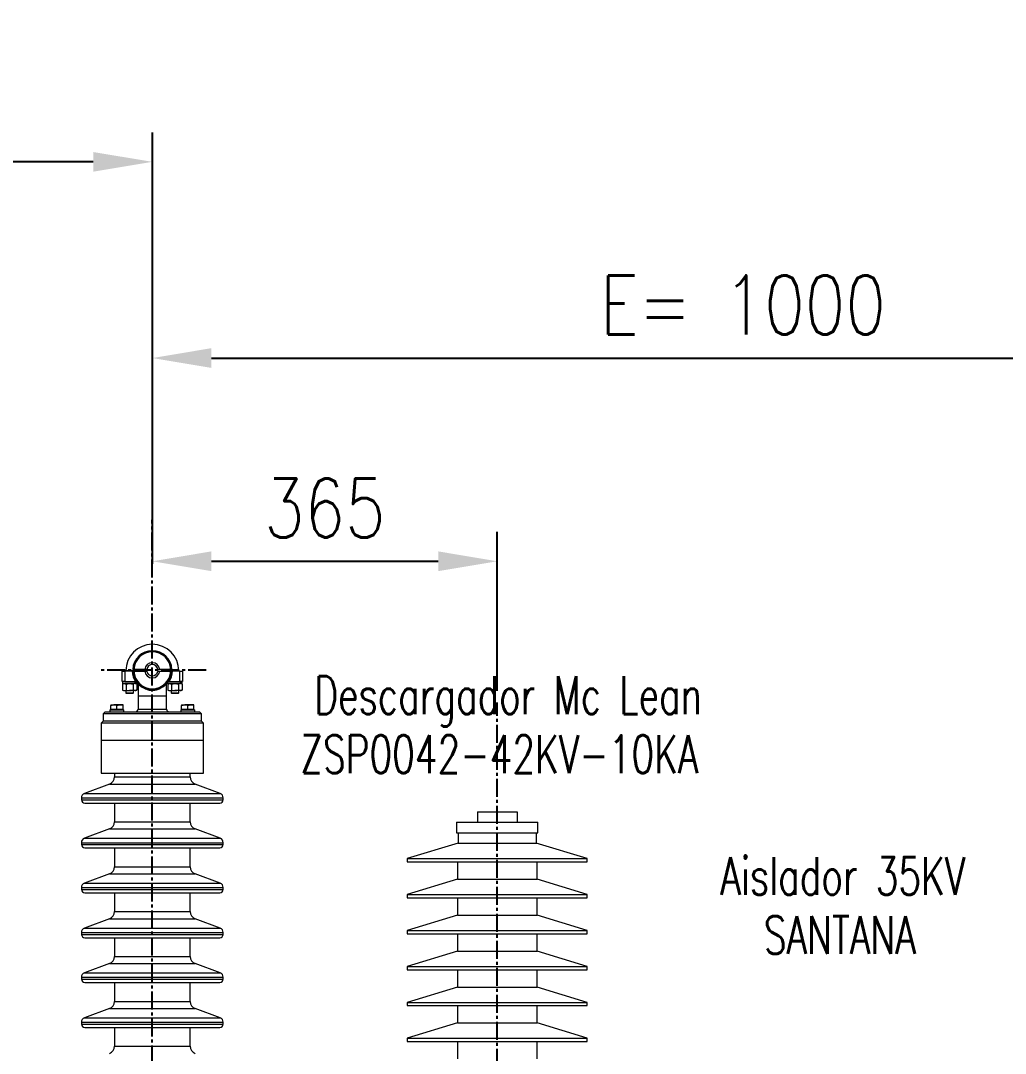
# Model space of a CAD drawing. Header units: millimetres. Extents: x 1587714 to 3094800, y -694377 to -413614.
# Drawn here: x 2026863 to 2027905, y -551668 to -550575 of the extents above; entities that cross this region are included whole.
import ezdxf

# ---------------------------------------------------------------- set-up
doc = ezdxf.new("R2010")
doc.units = ezdxf.units.MM
doc.linetypes.add('CENTER2', pattern=[28.575, 19.05, -3.175, 3.175, -3.175])
for name, color, linetype in [('0_EJES', 1, 'CENTER2'), ('M0_EQUIPOS', 7, 'Continuous'), ('M_DIM', 1, 'Continuous')]:
    doc.layers.add(name, color=color, linetype=linetype)
doc.styles.add('STYLE-MSF', font='simplex.shx', dxfattribs={"width": 0.8})
doc.dimstyles.new('DIM1-25', dxfattribs={"dimscale": 25, "dimtxt": 2.5, "dimasz": 2.5, "dimexe": 1.25, "dimexo": 0.5, "dimgap": 1, "dimtad": 1, "dimdec": 1, "dimtxsty": 'STYLE-MSF', "dimcen": 2.5, "dimclrd": 8, "dimclre": 8, "dimclrt": 3, "dimaunit": 1, "dimadec": 1, "dimazin": 2, "dimtfac": 1, "dimtdec": 1, "dimtmove": 0, "dimatfit": 3, "dimfxl": 1, "dimlwd": -1, "dimlwe": -1, "dimarcsym": 0})

# ---------------------------------------------------------------- blocks, each defined once
blk = doc.blocks.new('*D49')
at = {"layer": 'Defpoints', "color": 0}
for p in [(2025082.1, -550724.1), (2025082.1, -550724.1), (2027002.1, -551162)]:
    blk.add_point(p, dxfattribs=at)
at = {"layer": 'M_DIM', "color": 8}
for p, q in [((2025082.1, -550711.6), (2025082.1, -550692.9)), ((2027002.1, -551149.5), (2027002.1, -550692.9)), ((2026939.6, -550724.1), (2025144.6, -550724.1))]:
    blk.add_line(p, q, dxfattribs=at)
for points in [[(2025144.6, -550713.7), (2025144.6, -550734.5), (2025082.1, -550724.1)], [(2026939.6, -550713.7), (2026939.6, -550734.5), (2027002.1, -550724.1)]]:
    blk.add_solid(points, dxfattribs=at)
at = {"layer": 'M_DIM', "color": 3, "insert": (2026042.1, -550667.9), "char_height": 62.5, "attachment_point": 5, "style": 'STYLE-MSF'}
blk.add_mtext('D= 1920', dxfattribs=at)
blk = doc.blocks.new('*D50')
at = {"layer": 'Defpoints', "color": 0}
for p in [(2027002.1, -551146.9), (2027367.1, -551146.9), (2027367.1, -551296.4)]:
    blk.add_point(p, dxfattribs=at)
at = {"layer": 'M_DIM', "color": 8}
for p, q in [((2027002.1, -551134.4), (2027002.1, -551115.6)), ((2027367.1, -551283.9), (2027367.1, -551115.6)), ((2027064.6, -551146.9), (2027304.6, -551146.9))]:
    blk.add_line(p, q, dxfattribs=at)
for points in [[(2027064.6, -551136.4), (2027064.6, -551157.3), (2027002.1, -551146.9)], [(2027304.6, -551136.4), (2027304.6, -551157.3), (2027367.1, -551146.9)]]:
    blk.add_solid(points, dxfattribs=at)
at = {"layer": 'M_DIM', "color": 3, "insert": (2027184.6, -551090.6), "char_height": 62.5, "attachment_point": 5, "style": 'STYLE-MSF'}
blk.add_mtext('365', dxfattribs=at)
blk = doc.blocks.new('*D51')
at = {"layer": 'Defpoints', "color": 0}
for p in [(2028002.1, -550931.8), (2027002.1, -551102.9), (2028002.1, -551102.9)]:
    blk.add_point(p, dxfattribs=at)
at = {"layer": 'M_DIM', "color": 8}
for p, q in [((2027002.1, -551090.4), (2027002.1, -550900.5)), ((2028002.1, -551090.4), (2028002.1, -550900.5)), ((2027064.6, -550931.8), (2027939.6, -550931.8))]:
    blk.add_line(p, q, dxfattribs=at)
for points in [[(2027064.6, -550921.3), (2027064.6, -550942.2), (2027002.1, -550931.8)], [(2027939.6, -550921.3), (2027939.6, -550942.2), (2028002.1, -550931.8)]]:
    blk.add_solid(points, dxfattribs=at)
at = {"layer": 'M_DIM', "color": 3, "insert": (2027627.1, -550875.5), "char_height": 62.5, "attachment_point": 5, "style": 'STYLE-MSF'}
blk.add_mtext('E= 1000', dxfattribs=at)

msp = doc.modelspace()

# ---------------------------------------------------------------- linework, layer by layer
at = {"layer": '0_EJES'}
for p, q in [((2027002.082, -561136.8825), (2027002.082, -551102.9118)), ((2027059.1976, -551262.2622), (2026944.966, -551262.2622)), ((2027367.082, -551881.9841), (2027367.082, -551296.4113))]:
    msp.add_line(p, q, dxfattribs=at)
at = {"layer": 'M0_EQUIPOS', "color": 20, "linetype": 'Continuous', "lineweight": 15}
for p, q in [((2026970.0817, -551274.2621), (2026970.0817, -551263.2622)), ((2026970.0817, -551263.2622), (2026973.0819, -551263.2622)), ((2026973.0819, -551263.2622), (2026973.0819, -551274.2621)), ((2026980.605, -551263.2622), (2026973.0819, -551263.2622)), ((2026974.0818, -551262.7622), (2026974.0818, -551263.2622)), ((2026978.082, -551262.7622), (2026974.0818, -551262.7622)), ((2026982.0817, -551262.7622), (2026978.082, -551262.7622)), ((2026980.605, -551263.2622), (2026981.18, -551263.2622)), ((2026982.0817, -551262.7622), (2026982.1394, -551261.2459)), ((2026982.0817, -551263.2622), (2026982.0817, -551262.7622)), ((2026994.1448, -551261.2621), (2026982.6077, -551261.2621)), ((2026982.6077, -551263.2622), (2026994.1448, -551263.2622)), ((2027021.5562, -551261.2621), (2027010.0191, -551261.2621)), ((2027010.0191, -551263.2622), (2027021.5562, -551263.2622)), ((2027022.024, -551261.2452), (2027022.0817, -551262.7622)), ((2027022.0817, -551262.7622), (2027022.0817, -551263.2622)), ((2027022.0817, -551262.7622), (2027026.0819, -551262.7622)), ((2027031.082, -551263.2622), (2027023.5585, -551263.2622)), ((2027026.0819, -551262.7622), (2027030.0816, -551262.7622)), ((2027030.0816, -551263.2622), (2027030.0816, -551262.7622)), ((2027031.082, -551274.2621), (2027031.082, -551263.2622)), ((2027031.082, -551263.2622), (2027034.0818, -551263.2622)), ((2027034.0818, -551263.2622), (2027034.0818, -551274.2621)), ((2026973.0819, -551274.2621), (2026970.0817, -551274.2621)), ((2026971.5818, -551276.2434), (2026970.5761, -551276.8239)), ((2026970.5761, -551276.8239), (2026972.4525, -551276.2434)), ((2026970.5761, -551276.8239), (2026970.5761, -551283.1628)), ((2026970.6395, -551274.2621), (2026970.6395, -551276.2434)), ((2026984.0735, -551276.2434), (2026970.6395, -551276.2434)), ((2026973.0819, -551274.2621), (2026984.2423, -551274.2621)), ((2026974.3288, -551276.8239), (2026978.082, -551276.2434)), ((2026974.3288, -551276.8239), (2026974.3288, -551283.1628)), ((2026981.8347, -551276.8239), (2026981.8347, -551283.1628)), ((2026984.0735, -551276.2434), (2026984.0735, -551274.2621)), ((2026984.0735, -551276.2434), (2026984.69, -551276.2434)), ((2026985.5874, -551276.8239), (2026984.5818, -551276.2434)), ((2026984.69, -551276.2434), (2026984.69, -551274.2621)), ((2026985.524, -551276.2434), (2026984.69, -551276.2434)), ((2026985.524, -551276.2434), (2026985.524, -551274.7683)), ((2026985.5874, -551276.8239), (2026985.5874, -551283.1628)), ((2026987.0818, -551276.5996), (2026987.0818, -551289.2622)), ((2027017.0821, -551289.2622), (2027017.0821, -551276.5996)), ((2027019.5816, -551276.2434), (2027018.5765, -551276.8239)), ((2027018.5765, -551276.8239), (2027020.4528, -551276.2434)), ((2027018.5765, -551276.8239), (2027018.5765, -551283.1628)), ((2027018.6394, -551274.7683), (2027018.6394, -551276.2434)), ((2027032.0733, -551276.2434), (2027018.6394, -551276.2434)), ((2027019.9216, -551274.2621), (2027031.082, -551274.2621)), ((2027022.3292, -551276.8239), (2027026.0819, -551276.2434)), ((2027022.3292, -551276.8239), (2027022.3292, -551283.1628)), ((2027029.8346, -551276.8239), (2027029.8346, -551283.1628)), ((2027034.0818, -551274.2621), (2027031.082, -551274.2621)), ((2027032.0733, -551276.2434), (2027032.0733, -551274.2621)), ((2027032.0733, -551276.2434), (2027032.6904, -551276.2434)), ((2027033.5873, -551276.8239), (2027032.5817, -551276.2434)), ((2027032.6904, -551276.2434), (2027032.6904, -551274.2621)), ((2027033.5239, -551276.2434), (2027032.6904, -551276.2434)), ((2027033.5239, -551276.2434), (2027033.5239, -551274.2621)), ((2027033.5873, -551276.8239), (2027033.5873, -551283.1628)), ((2026970.5761, -551283.1628), (2026971.5818, -551283.7433)), ((2026970.5761, -551283.1628), (2026972.4525, -551283.7433)), ((2026971.5818, -551283.7433), (2026972.4525, -551283.7433)), ((2026972.4525, -551283.7433), (2026978.082, -551283.7433)), ((2026974.0818, -551283.7433), (2026974.0818, -551286.2622)), ((2026974.0818, -551286.2622), (2026974.582, -551286.7622)), ((2026974.0818, -551286.2622), (2026978.082, -551286.2622)), ((2026974.3288, -551283.1628), (2026978.082, -551283.7433)), ((2026978.082, -551286.7622), (2026974.582, -551286.7622)), ((2026983.7111, -551283.7433), (2026978.082, -551283.7433)), ((2026978.082, -551286.2622), (2026982.0817, -551286.2622)), ((2026981.582, -551286.7622), (2026978.082, -551286.7622)), ((2026981.582, -551286.7622), (2026982.0817, -551286.2622)), ((2026982.0817, -551286.2622), (2026982.0817, -551283.7433)), ((2026983.7111, -551283.7433), (2026984.5818, -551283.7433)), ((2026984.5818, -551283.7433), (2026985.5874, -551283.1628)), ((2026987.0818, -551289.2622), (2026987.0818, -551303.2622)), ((2026987.0818, -551289.2622), (2027017.0821, -551289.2622)), ((2027017.0821, -551303.2622), (2027017.0821, -551289.2622)), ((2027018.5765, -551283.1628), (2027019.5816, -551283.7433)), ((2027018.5765, -551283.1628), (2027020.4528, -551283.7433)), ((2027019.5816, -551283.7433), (2027020.4528, -551283.7433)), ((2027020.4528, -551283.7433), (2027026.0819, -551283.7433)), ((2027022.0817, -551283.7433), (2027022.0817, -551286.2622)), ((2027022.0817, -551286.2622), (2027022.5819, -551286.7622)), ((2027022.0817, -551286.2622), (2027030.0816, -551286.2622)), ((2027022.3292, -551283.1628), (2027026.0819, -551283.7433)), ((2027029.5819, -551286.7622), (2027022.5819, -551286.7622)), ((2027031.7109, -551283.7433), (2027026.0819, -551283.7433)), ((2027029.5819, -551286.7622), (2027030.0816, -551286.2622)), ((2027030.0816, -551286.2622), (2027030.0816, -551283.7433)), ((2027031.7109, -551283.7433), (2027032.5817, -551283.7433)), ((2027032.5817, -551283.7433), (2027033.5873, -551283.1628)), ((2026958.082, -551299.3616), (2026961.3317, -551298.7811)), ((2026958.082, -551298.7811), (2026961.3317, -551298.7811)), ((2026958.082, -551303.6811), (2026958.082, -551299.3616)), ((2026967.8319, -551298.7811), (2026961.3317, -551298.7811)), ((2026964.5818, -551299.3616), (2026967.8319, -551298.7811)), ((2026964.5818, -551303.6811), (2026964.5818, -551299.3616)), ((2026971.0821, -551298.7811), (2026967.8319, -551298.7811)), ((2026971.0821, -551303.6811), (2026971.0821, -551299.3616)), ((2027033.0819, -551299.3616), (2027036.332, -551298.7811)), ((2027033.0819, -551298.7811), (2027036.332, -551298.7811)), ((2027033.0819, -551303.6811), (2027033.0819, -551299.3616)), ((2027042.8317, -551298.7811), (2027036.332, -551298.7811)), ((2027039.5816, -551299.3616), (2027042.8317, -551298.7811)), ((2027039.5816, -551303.6811), (2027039.5816, -551299.3616)), ((2027046.0819, -551298.7811), (2027042.8317, -551298.7811)), ((2027046.0819, -551303.6811), (2027046.0819, -551299.3616)), ((2026952.082, -551306.2622), (2026950.0817, -551308.2623)), ((2026950.0817, -551308.2623), (2026950.0817, -551316.2622)), ((2027002.0817, -551308.2623), (2026950.0817, -551308.2623)), ((2026952.082, -551306.2622), (2027002.0817, -551306.2622)), ((2026957.1627, -551304.2809), (2026957.1627, -551306.2622)), ((2026957.1627, -551304.2809), (2026972.0238, -551304.2809)), ((2026958.082, -551303.6811), (2026958.082, -551304.2809)), ((2026961.3317, -551303.6811), (2026958.082, -551303.6811)), ((2026964.5818, -551303.6811), (2026961.3317, -551303.6811)), ((2026967.8319, -551303.6811), (2026964.5818, -551303.6811)), ((2026971.0821, -551303.6811), (2026967.8319, -551303.6811)), ((2026971.0821, -551304.2809), (2026971.0821, -551303.6811)), ((2026972.0238, -551306.2622), (2026972.0238, -551304.2809)), ((2026987.0818, -551303.2622), (2027002.0817, -551303.2622)), ((2027002.0817, -551303.2622), (2027017.0821, -551303.2622)), ((2027002.0817, -551306.2622), (2027052.0819, -551306.2622)), ((2027054.0818, -551308.2623), (2027002.0817, -551308.2623)), ((2027032.1625, -551304.2809), (2027032.1625, -551306.2622)), ((2027032.1625, -551304.2809), (2027047.0241, -551304.2809)), ((2027033.0819, -551303.6811), (2027033.0819, -551304.2809)), ((2027036.332, -551303.6811), (2027033.0819, -551303.6811)), ((2027039.5816, -551303.6811), (2027036.332, -551303.6811)), ((2027042.8317, -551303.6811), (2027039.5816, -551303.6811)), ((2027046.0819, -551303.6811), (2027042.8317, -551303.6811)), ((2027046.0819, -551304.2809), (2027046.0819, -551303.6811)), ((2027047.0241, -551306.2622), (2027047.0241, -551304.2809)), ((2027054.0818, -551308.2623), (2027052.0819, -551306.2622)), ((2027054.0818, -551316.2622), (2027054.0818, -551308.2623)), ((2026950.0817, -551316.2622), (2026948.0818, -551318.2623)), ((2026948.0818, -551318.2623), (2026948.0818, -551336.2622)), ((2027002.0817, -551318.2623), (2026948.0818, -551318.2623)), ((2027002.0817, -551316.2622), (2026950.0817, -551316.2622)), ((2027054.0818, -551316.2622), (2027002.0817, -551316.2622)), ((2027056.0816, -551318.2623), (2027002.0817, -551318.2623)), ((2027056.0816, -551318.2623), (2027054.0818, -551316.2622)), ((2027056.0816, -551336.2622), (2027056.0816, -551318.2623)), ((2026948.0818, -551336.2622), (2026948.0818, -551371.2622)), ((2026948.0818, -551336.2622), (2027002.0817, -551336.2622)), ((2027002.0817, -551336.2622), (2027056.0816, -551336.2622)), ((2027056.0816, -551371.2622), (2027056.0816, -551336.2622)), ((2026948.0818, -551371.2622), (2027002.0817, -551371.2622)), ((2026962.0818, -551371.2622), (2026962.0818, -551375.1997)), ((2026962.0818, -551375.1997), (2027042.0817, -551375.1997)), ((2027002.0817, -551371.2622), (2027056.0816, -551371.2622)), ((2027042.0817, -551375.1997), (2027042.0817, -551371.2622)), ((2026956.8675, -551382.6989), (2026930.3411, -551392.5516)), ((2026956.8675, -551382.6989), (2027047.2964, -551382.6989)), ((2027073.8228, -551392.5516), (2027047.2964, -551382.6989)), ((2026927.0819, -551397.2389), (2026927.0819, -551399.2621)), ((2026927.0819, -551397.2389), (2027077.082, -551397.2389)), ((2026927.0819, -551399.2621), (2027077.082, -551399.2621)), ((2026930.3411, -551392.5516), (2027073.8228, -551392.5516)), ((2027077.082, -551399.2621), (2027077.082, -551397.2389)), ((2026930.5819, -551402.7621), (2027073.582, -551402.7621)), ((2026962.0818, -551402.7621), (2026962.0818, -551422.6996)), ((2027042.0817, -551422.6996), (2027042.0817, -551402.7621)), ((2027346.0821, -551412.1794), (2027346.0821, -551423.1793)), ((2027346.0821, -551412.1794), (2027367.082, -551412.1794)), ((2027367.082, -551412.1794), (2027367.082, -551423.1793)), ((2027367.082, -551412.1794), (2027388.0819, -551412.1794)), ((2027388.0819, -551412.1794), (2027388.0819, -551423.1793)), ((2026956.8675, -551430.1991), (2026930.3411, -551440.0517)), ((2026956.8675, -551430.1991), (2027047.2964, -551430.1991)), ((2026962.0818, -551422.6996), (2027042.0817, -551422.6996)), ((2027073.8228, -551440.0517), (2027047.2964, -551430.1991)), ((2027324.0817, -551423.1793), (2027324.0817, -551434.1795)), ((2027324.0817, -551423.1793), (2027410.0817, -551423.1793)), ((2027410.0817, -551434.1795), (2027410.0817, -551423.1793)), ((2026930.3411, -551440.0517), (2027073.8228, -551440.0517)), ((2027324.0817, -551434.1795), (2027410.0817, -551434.1795)), ((2027325.5819, -551434.1795), (2027325.5819, -551445.1794)), ((2027408.5821, -551445.1794), (2027408.5821, -551434.1795)), ((2026927.0819, -551444.7388), (2026927.0819, -551446.7623)), ((2026927.0819, -551444.7388), (2027077.082, -551444.7388)), ((2026927.0819, -551446.7623), (2027077.082, -551446.7623)), ((2026930.5819, -551450.2622), (2027073.582, -551450.2622)), ((2026962.0818, -551450.2622), (2026962.0818, -551470.1995)), ((2027042.0817, -551470.1995), (2027042.0817, -551450.2622)), ((2027077.082, -551446.7623), (2027077.082, -551444.7388)), ((2027325.7459, -551445.1794), (2027271.8318, -551461.6074)), ((2027325.5819, -551445.1794), (2027408.5821, -551445.1794)), ((2027462.3316, -551461.6074), (2027408.4175, -551445.1794)), ((2027271.8318, -551461.6074), (2027271.8318, -551465.0797)), ((2027271.8318, -551461.6074), (2027462.3316, -551461.6074)), ((2027462.3316, -551465.0797), (2027462.3316, -551461.6074)), ((2026962.0818, -551470.1995), (2027042.0817, -551470.1995)), ((2027271.8318, -551465.0797), (2027462.3316, -551465.0797)), ((2027325.0035, -551465.0797), (2027325.0035, -551483.4303)), ((2027409.16, -551483.4303), (2027409.16, -551465.0797)), ((2026956.8675, -551477.699), (2026930.3411, -551487.5516)), ((2026956.8675, -551477.699), (2027047.2964, -551477.699)), ((2027073.8228, -551487.5516), (2027047.2964, -551477.699)), ((2027325.0035, -551483.4303), (2027271.8318, -551499.6323)), ((2027325.0035, -551483.4303), (2027409.16, -551483.4303)), ((2027462.3316, -551499.6323), (2027409.16, -551483.4303)), ((2026927.0819, -551492.2387), (2026927.0819, -551494.2622)), ((2026927.0819, -551492.2387), (2027077.082, -551492.2387)), ((2026927.0819, -551494.2622), (2027077.082, -551494.2622)), ((2026930.3411, -551487.5516), (2027073.8228, -551487.5516)), ((2027077.082, -551494.2622), (2027077.082, -551492.2387)), ((2026930.5819, -551497.7621), (2027073.582, -551497.7621)), ((2026962.0818, -551497.7621), (2026962.0818, -551517.6997)), ((2027042.0817, -551517.6997), (2027042.0817, -551497.7621)), ((2027271.8318, -551499.6323), (2027271.8318, -551503.1046)), ((2027271.8318, -551499.6323), (2027462.3316, -551499.6323)), ((2027271.8318, -551503.1046), (2027462.3316, -551503.1046)), ((2027325.0035, -551503.1046), (2027325.0035, -551521.455)), ((2027409.16, -551521.455), (2027409.16, -551503.1046)), ((2027462.3316, -551503.1046), (2027462.3316, -551499.6323)), ((2026962.0818, -551517.6997), (2027042.0817, -551517.6997)), ((2026956.8675, -551525.1991), (2026930.3411, -551535.0518)), ((2026956.8675, -551525.1991), (2027047.2964, -551525.1991)), ((2027073.8228, -551535.0518), (2027047.2964, -551525.1991)), ((2027325.0035, -551521.455), (2027271.8318, -551537.657)), ((2027325.0035, -551521.455), (2027409.16, -551521.455)), ((2027462.3316, -551537.657), (2027409.16, -551521.455)), ((2026927.0819, -551539.7388), (2026927.0819, -551541.7623)), ((2026927.0819, -551539.7388), (2027077.082, -551539.7388)), ((2026930.3411, -551535.0518), (2027073.8228, -551535.0518)), ((2027077.082, -551541.7623), (2027077.082, -551539.7388)), ((2027271.8318, -551537.657), (2027271.8318, -551541.1293)), ((2027271.8318, -551537.657), (2027462.3316, -551537.657)), ((2027271.8318, -551541.1293), (2027462.3316, -551541.1293)), ((2027325.0035, -551541.1293), (2027325.0035, -551559.4796)), ((2027409.16, -551559.4796), (2027409.16, -551541.1293)), ((2027462.3316, -551541.1293), (2027462.3316, -551537.657)), ((2026927.0819, -551541.7623), (2027077.082, -551541.7623)), ((2026930.5819, -551545.2623), (2027073.582, -551545.2623)), ((2026962.0818, -551545.2623), (2026962.0818, -551565.1996)), ((2027042.0817, -551565.1996), (2027042.0817, -551545.2623)), ((2027325.0035, -551559.4796), (2027271.8318, -551575.6816)), ((2027325.0035, -551559.4796), (2027409.16, -551559.4796)), ((2027462.3316, -551575.6816), (2027409.16, -551559.4796)), ((2026956.8675, -551572.699), (2026930.3411, -551582.5517)), ((2026956.8675, -551572.699), (2027047.2964, -551572.699)), ((2026962.0818, -551565.1996), (2027042.0817, -551565.1996)), ((2027073.8228, -551582.5517), (2027047.2964, -551572.699)), ((2026930.3411, -551582.5517), (2027073.8228, -551582.5517)), ((2027271.8318, -551575.6816), (2027271.8318, -551579.154)), ((2027271.8318, -551575.6816), (2027462.3316, -551575.6816)), ((2027271.8318, -551579.154), (2027462.3316, -551579.154)), ((2027325.0035, -551579.154), (2027325.0035, -551597.5046)), ((2027409.16, -551597.5046), (2027409.16, -551579.154)), ((2027462.3316, -551579.154), (2027462.3316, -551575.6816)), ((2026927.0819, -551587.2387), (2026927.0819, -551589.2622)), ((2026927.0819, -551587.2387), (2027077.082, -551587.2387)), ((2026927.0819, -551589.2622), (2027077.082, -551589.2622)), ((2026930.5819, -551592.7622), (2027073.582, -551592.7622)), ((2026962.0818, -551592.7622), (2026962.0818, -551612.6997)), ((2027042.0817, -551612.6997), (2027042.0817, -551592.7622)), ((2027077.082, -551589.2622), (2027077.082, -551587.2387)), ((2027325.0035, -551597.5046), (2027271.8318, -551613.7063)), ((2027325.0035, -551597.5046), (2027409.16, -551597.5046)), ((2027462.3316, -551613.7063), (2027409.16, -551597.5046)), ((2026962.0818, -551612.6997), (2027042.0817, -551612.6997)), ((2027271.8318, -551613.7063), (2027271.8318, -551617.1786)), ((2027271.8318, -551613.7063), (2027462.3316, -551613.7063)), ((2027271.8318, -551617.1786), (2027462.3316, -551617.1786)), ((2027325.0035, -551617.1786), (2027325.0035, -551635.5292)), ((2027409.16, -551635.5292), (2027409.16, -551617.1786)), ((2027462.3316, -551617.1786), (2027462.3316, -551613.7063)), ((2026956.8675, -551620.1989), (2026930.3411, -551630.0518)), ((2026956.8675, -551620.1989), (2027047.2964, -551620.1989)), ((2027073.8228, -551630.0518), (2027047.2964, -551620.1989)), ((2026927.0819, -551634.7389), (2026927.0819, -551636.7621)), ((2026927.0819, -551634.7389), (2027077.082, -551634.7389)), ((2026927.0819, -551636.7621), (2027077.082, -551636.7621)), ((2026930.3411, -551630.0518), (2027073.8228, -551630.0518)), ((2027077.082, -551636.7621), (2027077.082, -551634.7389)), ((2027325.0035, -551635.5292), (2027271.8318, -551651.731)), ((2027325.0035, -551635.5292), (2027409.16, -551635.5292)), ((2027462.3316, -551651.731), (2027409.16, -551635.5292)), ((2026930.5819, -551640.2623), (2027073.582, -551640.2623)), ((2026962.0818, -551640.2623), (2026962.0818, -551660.1996)), ((2027042.0817, -551660.1996), (2027042.0817, -551640.2623)), ((2026962.0818, -551660.1996), (2027042.0817, -551660.1996)), ((2027271.8318, -551651.731), (2027271.8318, -551655.2033)), ((2027271.8318, -551651.731), (2027462.3316, -551651.731)), ((2027271.8318, -551655.2033), (2027462.3316, -551655.2033)), ((2027325.0035, -551655.2033), (2027325.0035, -551673.5539)), ((2027409.16, -551673.5539), (2027409.16, -551655.2033)), ((2027462.3316, -551655.2033), (2027462.3316, -551651.731))]:
    msp.add_line(p, q, dxfattribs=at)
for centre, radius, start, end in [((2027002.0818, -551262.7622), 28, 0, 180), ((2027002.0818, -551262.2622), 20.75, 2.7600496, 177.2373923), ((2027002.0818, -551262.2622), 19.5, 2.9395345, 177.0604655), ((2027002.0818, -551262.2622), 8, 7.1807558, 172.8192442), ((2027002.0818, -551262.2622), 6, 9.5940682, 170.4059318), ((2027002.0818, -551262.2622), 21.5, 182.6658818, 213.9272316), ((2027002.0818, -551262.2622), 20.75, 182.7571103, 357.2369897), ((2027002.0818, -551262.2622), 19.5, 182.9395345, 357.0604655), ((2027002.0818, -551262.2622), 8, 187.1807558, 352.8192442), ((2027002.0818, -551262.2622), 6, 189.5940682, 350.4059318), ((2027002.0818, -551262.2622), 21.5, 326.0727684, 357.3341182), ((2026984.0818, -551303.2622), 3, 270, 0), ((2027020.0818, -551303.2622), 3, 180, 270), ((2026954.0818, -551375.1996), 8, 290.3764352, 0), ((2027050.0818, -551375.1996), 8, 180, 249.6235648), ((2026932.0818, -551397.2388), 5, 110.3764352, 180), ((2026930.5818, -551399.2622), 3.5, 180, 270), ((2027073.5818, -551399.2622), 3.5, 270, 0), ((2027072.0818, -551397.2388), 5, 0, 69.6235648), ((2026954.0818, -551422.6996), 8, 290.3764352, 0), ((2027050.0818, -551422.6996), 8, 180, 249.6235648), ((2026932.0818, -551444.7388), 5, 110.3764352, 180), ((2027072.0818, -551444.7388), 5, 0, 69.6235648), ((2026930.5818, -551446.7622), 3.5, 180, 270), ((2027073.5818, -551446.7622), 3.5, 270, 0), ((2026954.0818, -551470.1996), 8, 290.3764352, 0), ((2027050.0818, -551470.1996), 8, 180, 249.6235648), ((2026932.0818, -551492.2388), 5, 110.3764352, 180), ((2026930.5818, -551494.2622), 3.5, 180, 270), ((2027073.5818, -551494.2622), 3.5, 270, 0), ((2027072.0818, -551492.2388), 5, 0, 69.6235648), ((2026954.0818, -551517.6996), 8, 290.3764352, 0), ((2027050.0818, -551517.6996), 8, 180, 249.6235648), ((2026932.0818, -551539.7388), 5, 110.3764352, 180), ((2027072.0818, -551539.7388), 5, 0, 69.6235648), ((2026930.5818, -551541.7622), 3.5, 180, 270), ((2027073.5818, -551541.7622), 3.5, 270, 0), ((2026954.0818, -551565.1996), 8, 290.3764352, 0), ((2027050.0818, -551565.1996), 8, 180, 249.6235648), ((2026932.0818, -551587.2388), 5, 110.3764352, 180), ((2027072.0818, -551587.2388), 5, 0, 69.6235648), ((2026930.5818, -551589.2622), 3.5, 180, 270), ((2027073.5818, -551589.2622), 3.5, 270, 0), ((2026954.0818, -551612.6996), 8, 290.3764352, 0), ((2027050.0818, -551612.6996), 8, 180, 249.6235648), ((2026932.0818, -551634.7388), 5, 110.3764352, 180), ((2026930.5818, -551636.7622), 3.5, 180, 270), ((2027073.5818, -551636.7622), 3.5, 270, 0), ((2027072.0818, -551634.7388), 5, 0, 69.6235648), ((2026954.0818, -551660.1996), 8, 290.3764352, 0), ((2027050.0818, -551660.1996), 8, 180, 249.6235648)]:
    msp.add_arc(centre, radius, start, end, dxfattribs=at)
for points, knots in [([(2026981.3708, -551261.2621), (2026981.3664, -551261.2621), (2026981.3479, -551261.2621), (2026981.4579, -551261.2621), (2026981.6935, -551261.2621), (2026982.0415, -551261.2621), (2026982.365, -551261.2621), (2026982.5564, -551261.2621), (2026982.6077, -551261.2621)], [0, 0, 0, 0, 0.06520697, 0.279087528, 0.49307646, 0.707169787, 0.92151908, 1, 1, 1, 1]), ([(2026982.6077, -551263.2622), (2026982.5042, -551263.2622), (2026982.2602, -551263.2622), (2026981.9014, -551263.2622), (2026981.592, -551263.2622), (2026981.3925, -551263.2622), (2026981.3731, -551263.2622), (2026981.3641, -551263.2622)], [0, 0, 0, 0, 0.1599907615, 0.3772185883, 0.5943526193, 0.8112031718, 1, 1, 1, 1]), ([(2026996.1656, -551261.2621), (2026996.1436, -551261.2621), (2026996.0995, -551261.2621), (2026995.7568, -551261.2621), (2026995.2514, -551261.2621), (2026994.6819, -551261.2621), (2026994.3002, -551261.2621), (2026994.1448, -551261.2621)], [0, 0, 0, 0, 0.211600606, 0.423152108, 0.636245617, 0.851885953, 1, 1, 1, 1]), ([(2026994.1448, -551263.2622), (2026994.3733, -551263.2622), (2026994.8305, -551263.2622), (2026995.4398, -551263.2622), (2026995.8975, -551263.2622), (2026996.134, -551263.2622), (2026996.1568, -551263.2622), (2026996.1656, -551263.2622)], [0, 0, 0, 0, 0.217127129, 0.43443233, 0.651368318, 0.866401554, 1, 1, 1, 1]), ([(2027010.0191, -551261.2621), (2027009.7905, -551261.2621), (2027009.3331, -551261.2621), (2027008.7237, -551261.2621), (2027008.2658, -551261.2621), (2027008.0302, -551261.2621), (2027008.0068, -551261.2621), (2027007.9978, -551261.2621)], [0, 0, 0, 0, 0.217253041, 0.434534611, 0.651447008, 0.866399981, 1, 1, 1, 1]), ([(2027007.9978, -551263.2622), (2027008.0199, -551263.2622), (2027008.0639, -551263.2622), (2027008.4066, -551263.2622), (2027008.9121, -551263.2622), (2027009.4817, -551263.2622), (2027009.8636, -551263.2622), (2027010.0191, -551263.2622)], [0, 0, 0, 0, 0.211568725, 0.423088353, 0.636149756, 0.851757602, 1, 1, 1, 1]), ([(2027021.5562, -551261.2621), (2027021.694, -551261.2621), (2027021.9727, -551261.2621), (2027022.3477, -551261.2621), (2027022.63, -551261.2621), (2027022.7912, -551261.2621), (2027022.7916, -551261.2621), (2027022.7917, -551261.2621)], [0, 0, 0, 0, 0.211274599, 0.427162099, 0.642720776, 0.85812658, 1, 1, 1, 1]), ([(2027022.8041, -551263.2622), (2027022.8053, -551263.2622), (2027022.8279, -551263.2622), (2027022.7425, -551263.2622), (2027022.5413, -551263.2622), (2027022.2139, -551263.2622), (2027021.8676, -551263.2622), (2027021.6418, -551263.2622), (2027021.5562, -551263.2622)], [0, 0, 0, 0, 0.011704592, 0.225926368, 0.440075355, 0.654418733, 0.868975716, 1, 1, 1, 1]), ([(2027022.991, -551263.2622), (2027023.0326, -551263.2622), (2027023.21, -551263.2622), (2027023.4074, -551263.2622), (2027023.5585, -551263.2622)], [0, 0, 0, 0, 0.234532007, 1, 1, 1, 1]), ([(2026972.4525, -551276.2434), (2026972.497, -551276.2439), (2026973.131, -551276.2519), (2026973.7517, -551276.5483), (2026974.3288, -551276.8239)], [0, 0, 0, 0, 0.070228987, 1, 1, 1, 1]), ([(2026978.082, -551276.2434), (2026978.1709, -551276.2439), (2026979.4382, -551276.2519), (2026980.68, -551276.5483), (2026981.8347, -551276.8239)], [0, 0, 0, 0, 0.070145799, 1, 1, 1, 1]), ([(2026983.7111, -551276.2434), (2026983.5405, -551276.252), (2026982.9053, -551276.284), (2026982.2869, -551276.5959), (2026981.8347, -551276.8239)], [0, 0, 0, 0, 0.2686405395, 1, 1, 1, 1]), ([(2026985.5874, -551276.8239), (2026985.4298, -551276.7363), (2026984.8178, -551276.3963), (2026984.1826, -551276.3085), (2026983.7111, -551276.2434)], [0, 0, 0, 0, 0.257584827, 1, 1, 1, 1]), ([(2026985.3686, -551274.2621), (2026985.3202, -551274.2621), (2026985.0131, -551274.2621), (2026984.6107, -551274.2621), (2026984.2793, -551274.2621), (2026984.2423, -551274.2621)], [0, 0, 0, 0, 0.142288474, 0.904295006, 1, 1, 1, 1]), ([(2027019.9216, -551274.2621), (2027019.5679, -551274.2621), (2027019.1912, -551274.2621), (2027018.8833, -551274.2621), (2027018.8645, -551274.2621)], [0, 0, 0, 0, 0.93885462, 1, 1, 1, 1]), ([(2027020.4528, -551276.2434), (2027020.4972, -551276.2439), (2027021.1294, -551276.2519), (2027021.7511, -551276.5483), (2027022.3292, -551276.8239)], [0, 0, 0, 0, 0.0701663571, 1, 1, 1, 1]), ([(2027026.0819, -551276.2434), (2027026.1708, -551276.2439), (2027027.438, -551276.2519), (2027028.6799, -551276.5483), (2027029.8346, -551276.8239)], [0, 0, 0, 0, 0.070145799, 1, 1, 1, 1]), ([(2027031.7109, -551276.2434), (2027031.5403, -551276.252), (2027030.9051, -551276.284), (2027030.2868, -551276.5959), (2027029.8346, -551276.8239)], [0, 0, 0, 0, 0.2686405395, 1, 1, 1, 1]), ([(2027033.5873, -551276.8239), (2027033.4298, -551276.7363), (2027032.8184, -551276.3962), (2027032.1828, -551276.3085), (2027031.7109, -551276.2434)], [0, 0, 0, 0, 0.2575237538, 1, 1, 1, 1]), ([(2026972.4525, -551283.7433), (2026972.497, -551283.7428), (2026973.131, -551283.7348), (2026973.7517, -551283.4384), (2026974.3288, -551283.1628)], [0, 0, 0, 0, 0.070228987, 1, 1, 1, 1]), ([(2026978.082, -551283.7433), (2026978.1709, -551283.7428), (2026979.4382, -551283.7348), (2026980.68, -551283.4384), (2026981.8347, -551283.1628)], [0, 0, 0, 0, 0.070145799, 1, 1, 1, 1]), ([(2026983.7111, -551283.7433), (2026983.5405, -551283.7347), (2026982.9053, -551283.7027), (2026982.2869, -551283.3908), (2026981.8347, -551283.1628)], [0, 0, 0, 0, 0.2686405395, 1, 1, 1, 1]), ([(2026985.5874, -551283.1628), (2026985.4298, -551283.2505), (2026984.8179, -551283.5909), (2026984.1827, -551283.6784), (2026983.7111, -551283.7433)], [0, 0, 0, 0, 0.257598428, 1, 1, 1, 1]), ([(2027013.604, -551279.3142), (2027013.1593, -551279.6926), (2027012.1421, -551280.5582), (2027010.3286, -551281.6761), (2027008.3256, -551282.6065), (2027006.3759, -551283.2481), (2027004.2709, -551283.6655), (2027002.1588, -551283.8061), (2027000.0593, -551283.6811), (2026998.042, -551283.312), (2026995.823, -551282.6215), (2026993.5761, -551281.5404), (2026992.041, -551280.5707), (2026991.4103, -551280.0332), (2026991.3791, -551280.0066)], [0, 0, 0, 0, 0.08756084, 0.200277005, 0.281180796, 0.363989605, 0.443984376, 0.526829049, 0.601002051, 0.679705216, 0.760855833, 0.875097848, 0.993826679, 1, 1, 1, 1]), ([(2027020.4528, -551283.7433), (2027020.4972, -551283.7428), (2027021.1294, -551283.7348), (2027021.7511, -551283.4384), (2027022.3292, -551283.1628)], [0, 0, 0, 0, 0.0701663571, 1, 1, 1, 1]), ([(2027026.0819, -551283.7433), (2027026.1708, -551283.7428), (2027027.438, -551283.7348), (2027028.6799, -551283.4384), (2027029.8346, -551283.1628)], [0, 0, 0, 0, 0.070145799, 1, 1, 1, 1]), ([(2027031.7109, -551283.7433), (2027031.5403, -551283.7347), (2027030.9051, -551283.7027), (2027030.2868, -551283.3908), (2027029.8346, -551283.1628)], [0, 0, 0, 0, 0.2686405395, 1, 1, 1, 1]), ([(2027033.5873, -551283.1628), (2027033.4298, -551283.2505), (2027032.8184, -551283.591), (2027032.1829, -551283.6784), (2027031.7109, -551283.7433)], [0, 0, 0, 0, 0.257537358, 1, 1, 1, 1]), ([(2026958.082, -551298.7811), (2026958.082, -551298.788), (2026958.082, -551298.8166), (2026958.082, -551299.1266), (2026958.082, -551299.3616)], [0, 0, 0, 0, 0.241848712, 1, 1, 1, 1]), ([(2026961.3317, -551298.7811), (2026961.4088, -551298.7817), (2026962.5066, -551298.7896), (2026963.582, -551299.086), (2026964.5818, -551299.3616)], [0, 0, 0, 0, 0.0702571059, 1, 1, 1, 1]), ([(2026967.8319, -551298.7811), (2026967.9089, -551298.7817), (2026969.0061, -551298.7896), (2026970.0818, -551299.086), (2026971.0821, -551299.3616)], [0, 0, 0, 0, 0.070148492, 1, 1, 1, 1]), ([(2026971.0821, -551299.3616), (2026971.0821, -551299.1266), (2026971.0821, -551298.8166), (2026971.0821, -551298.788), (2026971.0821, -551298.7811)], [0, 0, 0, 0, 0.758151288, 1, 1, 1, 1]), ([(2027033.0819, -551298.7811), (2027033.0819, -551298.788), (2027033.0819, -551298.8166), (2027033.0819, -551299.1266), (2027033.0819, -551299.3616)], [0, 0, 0, 0, 0.241848712, 1, 1, 1, 1]), ([(2027036.332, -551298.7811), (2027036.4089, -551298.7817), (2027037.506, -551298.7896), (2027038.5815, -551299.086), (2027039.5816, -551299.3616)], [0, 0, 0, 0, 0.0701560805, 1, 1, 1, 1]), ([(2027042.8317, -551298.7811), (2027042.9089, -551298.7817), (2027044.0066, -551298.7896), (2027045.082, -551299.086), (2027046.0819, -551299.3616)], [0, 0, 0, 0, 0.070257038, 1, 1, 1, 1]), ([(2027046.0819, -551299.3616), (2027046.0819, -551299.1266), (2027046.0819, -551298.8166), (2027046.0819, -551298.788), (2027046.0819, -551298.7811)], [0, 0, 0, 0, 0.758151288, 1, 1, 1, 1])]:
    msp.add_open_spline(points, degree=3, knots=knots, dxfattribs=at)

# ---------------------------------------------------------------- texts
at = {"layer": 'M_DIM', "color": 7, "style": 'STYLE-MSF', "width": 0.7}
for s, p in [('Descargador Mc Lean', (2027173.4869, -551308.5211)), ('ZSP0042-42KV-10KA', (2027158.6916, -551370.9912)), ('Aislador 35KV', (2027603.1862, -551499.8878)), ('SANTANA', (2027649.1773, -551562.3579))]:
    msp.add_text(s, height=40, dxfattribs=at).set_placement(p)

# ---------------------------------------------------------------- dimensions: what is measured, and where the dimension line sits
at = {"layer": 'M_DIM'}
dim = msp.add_linear_dim(base=(2025082.0817, -550724.1008), p1=(2027002.082, -551161.9731), p2=(2025082.0817, -550724.1008), text='D= <>', dimstyle='DIM1-25', dxfattribs=at)
dim.commit()
dim.dimension.update_dxf_attribs({"geometry": '*D49', "text_midpoint": (2026042.0818, -550667.8508)})
dim = msp.add_linear_dim(base=(2028002.082, -550931.7631), p1=(2027002.082, -551102.9118), p2=(2028002.082, -551102.9118), text='E= <>', dimstyle='DIM1-25', dxfattribs=at)
dim.commit()
dim.dimension.update_dxf_attribs({"geometry": '*D51', "text_midpoint": (2027627.082, -550931.7631), "dimtype": 160})
dim = msp.add_linear_dim(base=(2027367.082, -551146.8543), p1=(2027002.082, -551146.8543), p2=(2027367.082, -551296.4113), dimstyle='DIM1-25', dxfattribs=at)
dim.commit()
dim.dimension.update_dxf_attribs({"geometry": '*D50', "text_midpoint": (2027184.582, -551090.6043)})

doc.saveas('drawing.dxf')
